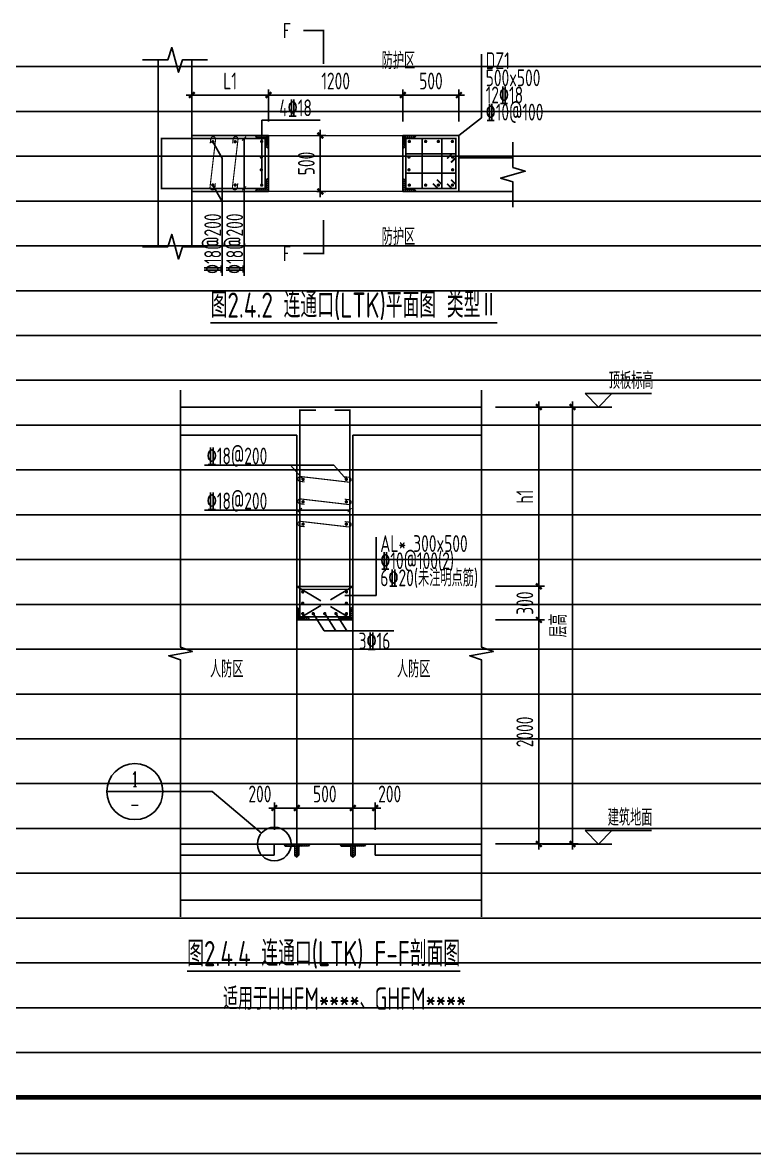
# Model space of a CAD drawing. Extents: x 37906 to 290206, y -18154 to 41246.
# Drawn here: x 57496 to 64026, y 11546 to 21639 of the extents above; entities that cross this region are included whole.
import ezdxf
from ezdxf.enums import TextEntityAlignment as Align

# ---------------------------------------------------------------- set-up
doc = ezdxf.new("R2010")
doc.units = 0
doc.header["$LTSCALE"] = 1000
doc.header["$MEASUREMENT"] = 0
doc.linetypes.add('DASH', pattern=[0.35, 0.25, -0.1])
for name, color, linetype, lineweight in [('0-DOOR', 6, 'Continuous', 18), ('REINL', 1, 'Continuous', 0), ('人防细线', 142, 'Continuous', 18)]:
    doc.layers.add(name, color=color, linetype=linetype, lineweight=lineweight)
for name, color, linetype in [('COLU', 7, 'Continuous'), ('DETL', 7, 'Continuous'), ('DIM', 3, 'Continuous'), ('DIM_SYMB', 3, 'Continuous'), ('ECA_TK', 7, 'Continuous'), ('PUB_DIM', 3, 'Continuous'), ('PUB_TEXT', 7, 'Continuous'), ('REIN', 1, 'Continuous'), ('TEXT', 7, 'Continuous'), ('tk', 7, 'Continuous'), ('WALL', 9, 'Continuous')]:
    doc.layers.add(name, color=color, linetype=linetype)
doc.styles.add('_TCH_LABEL', font='COMPLEX', dxfattribs={"bigfont": 'GBCBIG'})
doc.styles.add('TSSD_Dimension', font='tssdeng.shx', dxfattribs={"width": 0.7, "bigfont": 'hztxt.shx'})
doc.styles.add('TSSD_Label', font='tssdeng2.shx', dxfattribs={"width": 0.7, "bigfont": 'tssdchn.shx'})
doc.styles.add('TSSD_Rein', font='tssdeng2.shx', dxfattribs={"width": 0.7, "bigfont": 'tssdchn.shx'})
doc.dimstyles.new('TSSD_50_50', dxfattribs={"dimtxt": 150, "dimasz": 50, "dimexe": 50, "dimexo": 125, "dimgap": 50, "dimtad": 1, "dimdec": 0, "dimzin": 0, "dimdsep": 46, "dimtxsty": 'TSSD_Dimension', "dimblk": 'ARCHTICK', "dimblk1": 'ARCHTICK', "dimblk2": 'ARCHTICK', "dimcen": 0, "dimdle": 50, "dimclrt": 7, "dimadec": 0, "dimazin": 0, "dimtfac": 1, "dimtdec": 0, "dimtix": 1, "dimtmove": 2, "dimatfit": 3, "dimfxl": 1, "dimtolj": 1, "dimtzin": 0, "dimarcsym": 0})

# ---------------------------------------------------------------- blocks, each defined once
blk = doc.blocks.new('10B_A1')
at = {"layer": 'ECA_TK'}
blk.add_lwpolyline([(0, 0), (841, 0), (841, 594), (0, 594)], close=True, dxfattribs=at)
at = {"layer": 'ECA_TK', "const_width": 0.8}
blk.add_lwpolyline([(831, 10), (831, 584), (18, 584), (18, 10)], close=True, dxfattribs=at)
blk = doc.blocks.new('20190225.14171298')
at = {"layer": 'Defpoints', "color": 8, "lineweight": -3}
for p, q in [((37350, 8800), (0, 8800)), ((37350, 8400), (0, 8400)), ((37350, 8000), (0, 8000)), ((37350, 7600), (0, 7600)), ((37350, 7200), (0, 7200)), ((37350, 6800), (0, 6800)), ((37350, 6400), (0, 6400)), ((37350, 6000), (0, 6000)), ((37350, 5600), (0, 5600)), ((37350, 5200), (0, 5200)), ((37350, 4800), (0, 4800)), ((37350, 4400), (0, 4400)), ((37350, 4000), (0, 4000)), ((37350, 3600), (0, 3600)), ((37350, 3200), (0, 3200)), ((37350, 2800), (0, 2800)), ((37350, 2400), (0, 2400)), ((37350, 2000), (0, 2000)), ((37350, 1600), (0, 1600)), ((37350, 1200), (0, 1200)), ((37350, 800), (0, 800)), ((37350, 400), (0, 400)), ((37350, 400), (0, 400)), ((37350, 0), (0, 0))]:
    blk.add_line(p, q, dxfattribs=at)
blk = doc.blocks.new('MJ-U')
at = {"layer": 'WALL'}
h = blk.add_hatch(dxfattribs=at)
h.set_pattern_fill('ANSI31', color=6, scale=100, style=0)
h.set_pattern_definition([(45, (-873776.461, -21584.63), (-8.83883476, 8.83883476), [])])
h.paths.add_polyline_path([(-117, 0), (0, 0), (0, -118), (-20, -104), (-20, -20), (-100, -20)])
at = {"layer": 'WALL', "color": 6}
blk.add_line((-117, 0), (-100, -20), dxfattribs=at)
at = {"layer": '人防细线', "color": 6}
for p, q in [((-117, 0), (0, 0)), ((-100, -20), (-117, 0)), ((0, 0), (0, -118)), ((-20, -20), (-100, -20)), ((-20, -104), (-20, -20)), ((0, -118), (-20, -104))]:
    blk.add_line(p, q, dxfattribs=at)
blk = doc.blocks.new('_ArchTick')
at = {"color": 0, "linetype": 'ByBlock', "const_width": 0.4}
blk.add_lwpolyline([(-0.5, -0.5), (0.5, 0.5)], dxfattribs=at)
blk = doc.blocks.new('*D118')
at = {"layer": 'Defpoints', "color": 0, "transparency": 16777216}
for p in [(59690, 20993), (59007, 20632), (59690, 20632)]:
    blk.add_point(p, dxfattribs=at)
at = {"layer": 'DIM', "color": 0, "lineweight": -2, "transparency": 16777216}
for p, q in [((59007, 20757), (59007, 21043)), ((59690, 20757), (59690, 21043)), ((58957, 20993), (59740, 20993))]:
    blk.add_line(p, q, dxfattribs=at)
at = {"layer": 'DIM', "color": 0, "lineweight": -2, "transparency": 16777216, "xscale": 50, "yscale": 50, "zscale": 50, "rotation": 180}
blk.add_blockref('_ArchTick', (59007, 20993), dxfattribs=at)
at = {"layer": 'DIM', "color": 0, "lineweight": -2, "transparency": 16777216, "xscale": 50, "yscale": 50, "zscale": 50}
blk.add_blockref('_ArchTick', (59690, 20993), dxfattribs=at)
at = {"layer": 'DIM', "color": 7, "transparency": 16777216, "insert": (59348, 21118), "char_height": 150, "attachment_point": 5, "style": 'TSSD_Dimension'}
blk.add_mtext('\\A1;L1', dxfattribs=at)
blk = doc.blocks.new('*D119')
at = {"layer": 'Defpoints', "color": 0, "transparency": 16777216}
for p in [(60890, 20993), (59690, 20632), (60890, 20632)]:
    blk.add_point(p, dxfattribs=at)
at = {"layer": 'DIM', "color": 0, "lineweight": -2, "transparency": 16777216}
for p, q in [((59690, 20757), (59690, 21043)), ((60890, 20757), (60890, 21043)), ((59640, 20993), (60940, 20993))]:
    blk.add_line(p, q, dxfattribs=at)
at = {"layer": 'DIM', "color": 0, "lineweight": -2, "transparency": 16777216, "xscale": 50, "yscale": 50, "zscale": 50, "rotation": 180}
blk.add_blockref('_ArchTick', (59690, 20993), dxfattribs=at)
at = {"layer": 'DIM', "color": 0, "lineweight": -2, "transparency": 16777216, "xscale": 50, "yscale": 50, "zscale": 50}
blk.add_blockref('_ArchTick', (60890, 20993), dxfattribs=at)
at = {"layer": 'DIM', "color": 7, "transparency": 16777216, "insert": (60290, 21118), "char_height": 150, "attachment_point": 5, "style": 'TSSD_Dimension'}
blk.add_mtext('\\A1;1200', dxfattribs=at)
blk = doc.blocks.new('*D120')
at = {"layer": 'Defpoints', "color": 0, "transparency": 16777216}
for p in [(61390, 20993), (60890, 20632), (61390, 20632)]:
    blk.add_point(p, dxfattribs=at)
at = {"layer": 'DIM', "color": 0, "lineweight": -2, "transparency": 16777216}
for p, q in [((60890, 20757), (60890, 21043)), ((61390, 20757), (61390, 21043)), ((60840, 20993), (61440, 20993))]:
    blk.add_line(p, q, dxfattribs=at)
at = {"layer": 'DIM', "color": 0, "lineweight": -2, "transparency": 16777216, "xscale": 50, "yscale": 50, "zscale": 50, "rotation": 180}
blk.add_blockref('_ArchTick', (60890, 20993), dxfattribs=at)
at = {"layer": 'DIM', "color": 0, "lineweight": -2, "transparency": 16777216, "xscale": 50, "yscale": 50, "zscale": 50}
blk.add_blockref('_ArchTick', (61390, 20993), dxfattribs=at)
at = {"layer": 'DIM', "color": 7, "transparency": 16777216, "insert": (61140, 21118), "char_height": 150, "attachment_point": 5, "style": 'TSSD_Dimension'}
blk.add_mtext('\\A1;500', dxfattribs=at)
blk = doc.blocks.new('*D121')
at = {"layer": 'Defpoints', "color": 0, "transparency": 16777216}
for p in [(59998, 20632), (59998, 20132), (60153, 20132)]:
    blk.add_point(p, dxfattribs=at)
at = {"layer": 'DIM', "color": 0, "lineweight": -2, "transparency": 16777216}
for p, q in [((60123, 20632), (60203, 20632)), ((60153, 20682), (60153, 20082)), ((60123, 20132), (60203, 20132))]:
    blk.add_line(p, q, dxfattribs=at)
at = {"layer": 'DIM', "color": 0, "lineweight": -2, "transparency": 16777216, "xscale": 50, "yscale": 50, "zscale": 50}
for p, rotation in [((60153, 20632), 90), ((60153, 20132), 270)]:
    blk.add_blockref('_ArchTick', p, dxfattribs=dict(at, rotation=rotation))
at = {"layer": 'DIM', "color": 7, "transparency": 16777216, "insert": (60028, 20382), "char_height": 150, "attachment_point": 5, "rotation": 90, "style": 'TSSD_Dimension'}
blk.add_mtext('\\A1;500', dxfattribs=at)
blk = doc.blocks.new('*D128')
at = {"layer": 'Defpoints', "color": 0, "transparency": 16777216}
for p in [(61592, 18208), (62403, 18208), (61592, 14308)]:
    blk.add_point(p, dxfattribs=at)
at = {"layer": 'DIM', "color": 0, "lineweight": -2, "transparency": 16777216}
for p, q in [((61717, 18208), (62453, 18208)), ((62403, 14258), (62403, 18258)), ((61717, 14308), (62453, 14308))]:
    blk.add_line(p, q, dxfattribs=at)
at = {"layer": 'DIM', "color": 0, "lineweight": -2, "transparency": 16777216, "xscale": 50, "yscale": 50, "zscale": 50}
for p, rotation in [((62403, 18208), 90), ((62403, 14308), 270)]:
    blk.add_blockref('_ArchTick', p, dxfattribs=dict(at, rotation=rotation))
at = {"layer": 'DIM', "color": 7, "transparency": 16777216, "insert": (62278, 16258), "char_height": 150, "attachment_point": 5, "rotation": 90, "style": 'TSSD_Dimension'}
blk.add_mtext('\\A1;层高', dxfattribs=at)
blk = doc.blocks.new('*D129')
at = {"layer": 'Defpoints', "color": 0, "transparency": 16777216}
for p in [(61592, 16608), (62103, 16608), (61592, 16308)]:
    blk.add_point(p, dxfattribs=at)
at = {"layer": 'DIM', "color": 0, "lineweight": -2, "transparency": 16777216}
for p, q in [((62103, 16608), (62103, 16658)), ((61717, 16608), (62153, 16608)), ((62103, 16308), (62103, 16608)), ((61717, 16308), (62153, 16308)), ((62103, 16308), (62103, 16258))]:
    blk.add_line(p, q, dxfattribs=at)
at = {"layer": 'DIM', "color": 0, "lineweight": -2, "transparency": 16777216, "xscale": 50, "yscale": 50, "zscale": 50}
for p, rotation in [((62103, 16608), 270), ((62103, 16308), 90)]:
    blk.add_blockref('_ArchTick', p, dxfattribs=dict(at, rotation=rotation))
at = {"layer": 'DIM', "color": 7, "transparency": 16777216, "insert": (61978, 16458), "char_height": 150, "attachment_point": 5, "rotation": 90, "style": 'TSSD_Dimension'}
blk.add_mtext('\\A1;300', dxfattribs=at)
blk = doc.blocks.new('*D130')
at = {"layer": 'Defpoints', "color": 0, "transparency": 16777216}
for p in [(61592, 16308), (62103, 16308), (61592, 14308)]:
    blk.add_point(p, dxfattribs=at)
at = {"layer": 'DIM', "color": 0, "lineweight": -2, "transparency": 16777216}
for p, q in [((62103, 14258), (62103, 16358)), ((61717, 16308), (62153, 16308)), ((61717, 14308), (62153, 14308))]:
    blk.add_line(p, q, dxfattribs=at)
at = {"layer": 'DIM', "color": 0, "lineweight": -2, "transparency": 16777216, "xscale": 50, "yscale": 50, "zscale": 50}
for p, rotation in [((62103, 16308), 90), ((62103, 14308), 270)]:
    blk.add_blockref('_ArchTick', p, dxfattribs=dict(at, rotation=rotation))
at = {"layer": 'DIM', "color": 7, "transparency": 16777216, "insert": (61978, 15308), "char_height": 150, "attachment_point": 5, "rotation": 90, "style": 'TSSD_Dimension'}
blk.add_mtext('\\A1;2000', dxfattribs=at)
blk = doc.blocks.new('*D131')
at = {"layer": 'Defpoints', "color": 0, "transparency": 16777216}
for p in [(60443, 14629), (59943, 14308), (60443, 14308)]:
    blk.add_point(p, dxfattribs=at)
at = {"layer": 'DIM', "color": 0, "lineweight": -2, "transparency": 16777216}
for p, q in [((59943, 14433), (59943, 14679)), ((60443, 14433), (60443, 14679)), ((59893, 14629), (60493, 14629))]:
    blk.add_line(p, q, dxfattribs=at)
at = {"layer": 'DIM', "color": 0, "lineweight": -2, "transparency": 16777216, "xscale": 50, "yscale": 50, "zscale": 50, "rotation": 180}
blk.add_blockref('_ArchTick', (59943, 14629), dxfattribs=at)
at = {"layer": 'DIM', "color": 0, "lineweight": -2, "transparency": 16777216, "xscale": 50, "yscale": 50, "zscale": 50}
blk.add_blockref('_ArchTick', (60443, 14629), dxfattribs=at)
at = {"layer": 'DIM', "color": 7, "transparency": 16777216, "insert": (60193, 14754), "char_height": 150, "attachment_point": 5, "style": 'TSSD_Dimension'}
blk.add_mtext('\\A1;500', dxfattribs=at)
blk = doc.blocks.new('*D132')
at = {"layer": 'Defpoints', "color": 0, "transparency": 16777216}
for p in [(61592, 18208), (62103, 18208), (61592, 16608)]:
    blk.add_point(p, dxfattribs=at)
at = {"layer": 'DIM', "color": 0, "lineweight": -2, "transparency": 16777216}
for p, q in [((61717, 18208), (62153, 18208)), ((62103, 16558), (62103, 18258)), ((61717, 16608), (62153, 16608))]:
    blk.add_line(p, q, dxfattribs=at)
at = {"layer": 'DIM', "color": 0, "lineweight": -2, "transparency": 16777216, "xscale": 50, "yscale": 50, "zscale": 50}
for p, rotation in [((62103, 18208), 90), ((62103, 16608), 270)]:
    blk.add_blockref('_ArchTick', p, dxfattribs=dict(at, rotation=rotation))
at = {"layer": 'DIM', "color": 7, "transparency": 16777216, "insert": (61978, 17408), "char_height": 150, "attachment_point": 5, "rotation": 90, "style": 'TSSD_Dimension'}
blk.add_mtext('\\A1;h1', dxfattribs=at)
blk = doc.blocks.new('*D133')
at = {"layer": 'Defpoints', "color": 0, "transparency": 16777216}
for p in [(59943, 14629), (59743, 14308), (59943, 14308)]:
    blk.add_point(p, dxfattribs=at)
at = {"layer": 'DIM', "color": 0, "lineweight": -2, "transparency": 16777216}
for p, q in [((59743, 14433), (59743, 14679)), ((59943, 14433), (59943, 14679)), ((59693, 14629), (59993, 14629))]:
    blk.add_line(p, q, dxfattribs=at)
at = {"layer": 'DIM', "color": 0, "lineweight": -2, "transparency": 16777216, "xscale": 50, "yscale": 50, "zscale": 50, "rotation": 180}
blk.add_blockref('_ArchTick', (59743, 14629), dxfattribs=at)
at = {"layer": 'DIM', "color": 0, "lineweight": -2, "transparency": 16777216, "xscale": 50, "yscale": 50, "zscale": 50}
blk.add_blockref('_ArchTick', (59943, 14629), dxfattribs=at)
at = {"layer": 'DIM', "color": 7, "transparency": 16777216, "insert": (59614, 14754), "char_height": 150, "attachment_point": 5, "style": 'TSSD_Dimension'}
blk.add_mtext('\\A1;200', dxfattribs=at)
blk = doc.blocks.new('*D134')
at = {"layer": 'Defpoints', "color": 0, "transparency": 16777216}
for p in [(60643, 14629), (60443, 14308), (60643, 14308)]:
    blk.add_point(p, dxfattribs=at)
at = {"layer": 'DIM', "color": 0, "lineweight": -2, "transparency": 16777216}
for p, q in [((60443, 14433), (60443, 14679)), ((60643, 14433), (60643, 14679)), ((60393, 14629), (60693, 14629))]:
    blk.add_line(p, q, dxfattribs=at)
at = {"layer": 'DIM', "color": 0, "lineweight": -2, "transparency": 16777216, "xscale": 50, "yscale": 50, "zscale": 50, "rotation": 180}
blk.add_blockref('_ArchTick', (60443, 14629), dxfattribs=at)
at = {"layer": 'DIM', "color": 0, "lineweight": -2, "transparency": 16777216, "xscale": 50, "yscale": 50, "zscale": 50}
blk.add_blockref('_ArchTick', (60643, 14629), dxfattribs=at)
at = {"layer": 'DIM', "color": 7, "transparency": 16777216, "insert": (60772, 14754), "char_height": 150, "attachment_point": 5, "style": 'TSSD_Dimension'}
blk.add_mtext('\\A1;200', dxfattribs=at)

msp = doc.modelspace()

# ---------------------------------------------------------------- linework, layer by layer
at = {"color": 0, "linetype": 'ByBlock', "const_width": 10}
for points in [[(59491.2, 20622.5), (59455.3, 20586.7)], [(59491.2, 20177.5), (59455.3, 20141.7)], [(59988, 17305.7), (59952.2, 17269.9)], [(60433, 17305.7), (60397.2, 17269.9)]]:
    msp.add_lwpolyline(points, dxfattribs=at)
at = {"layer": '0-DOOR'}
msp.add_lwpolyline([(60889.7, 20632.1), (60889.7, 20132.1), (59689.7, 20132.1), (59689.7, 20632.1)], close=True, dxfattribs=at)
at = {"layer": 'COLU', "linetype": 'DASH'}
for p, q in [((59942.6, 16607.5), (60442.6, 16307.5)), ((59942.6, 16307.5), (60442.6, 16607.5))]:
    msp.add_line(p, q, dxfattribs=at)
at = {"layer": 'COLU'}
msp.add_lwpolyline([(59942.6, 16307.5), (60442.6, 16307.5), (60442.6, 16607.5), (59942.6, 16607.5)], close=True, dxfattribs=at)
at = {"layer": 'DETL'}
for p, q in [((58707, 21306), (58707, 19638)), ((59007, 21306), (59007, 19638)), ((60889.7, 20132.1), (60889.7, 20632.1)), ((61872.4, 20432.1), (61389.7, 20432.1)), ((61872.4, 20132.1), (61389.7, 20132.1)), ((58906, 18207.5), (61592.1, 18207.5)), ((58906, 17957.5), (59942.6, 17957.5)), ((59942.6, 14307.5), (59942.6, 17957.5)), ((60442.6, 17957.5), (61592.1, 17957.5)), ((60442.6, 17957.5), (60442.6, 14307.5)), ((59942.6, 16307.5), (60442.6, 16307.5)), ((58906, 14307.5), (59942.6, 14307.5)), ((59742.6, 14207.5), (59742.6, 14307.5)), ((59942.6, 14307.5), (60442.6, 14307.5)), ((60442.6, 14307.5), (61592.1, 14307.5)), ((60642.6, 14307.5), (60642.6, 14207.5)), ((59742.6, 14207.5), (58906, 14207.5)), ((61592.1, 14207.5), (60642.6, 14207.5)), ((61592.1, 13807.5), (58906, 13807.5))]:
    msp.add_line(p, q, dxfattribs=at)
msp.add_lwpolyline([(59007, 20132.1), (59689.7, 20132.1), (59689.7, 20632.1), (59007, 20632.1)], dxfattribs=at)
msp.add_lwpolyline([(60889.7, 20632.1), (61389.7, 20632.1), (61389.7, 20132.1), (60889.7, 20132.1)], close=True, dxfattribs=at)
at = {"layer": 'DIM_SYMB'}
for points in [[(58567, 21306), (58792, 21306), (58827, 21416), (58887, 21196), (58922, 21306), (59147, 21306)], [(61872.4, 20572.1), (61872.4, 20347.1), (61982.4, 20312.1), (61762.4, 20252.1), (61872.4, 20217.1), (61872.4, 19992.1)], [(58567, 19638), (58792, 19638), (58827, 19748), (58887, 19528), (58922, 19638), (59147, 19638)], [(58906, 18357.5), (58906, 16063.8), (59011, 16025.6), (58801, 15988.5), (58906, 15951.3), (58906, 13657.5)], [(61592.1, 18357.5), (61592.1, 16063.8), (61697.1, 16025.6), (61487.1, 15988.5), (61592.1, 15951.3), (61592.1, 13657.5)]]:
    msp.add_lwpolyline(points, dxfattribs=at)
at = {"layer": 'PUB_DIM'}
for p, q in [((62635.3, 18207.5), (62515.3, 18327.5)), ((62515.3, 18327.5), (63107.8, 18327.5)), ((62635.3, 18207.5), (62755.3, 18327.5)), ((62137.1, 18207.5), (62755.3, 18207.5)), ((62635.3, 14307.5), (62515.3, 14427.5)), ((62515.3, 14427.5), (63107.8, 14427.5)), ((62635.3, 14307.5), (62755.3, 14427.5)), ((62137.1, 14307.5), (62755.3, 14307.5))]:
    msp.add_line(p, q, dxfattribs=at)
at = {"layer": 'PUB_TEXT', "const_width": 15}
for points in [[(60002.4, 21568.4), (60182.4, 21568.4), (60182.4, 21268.4)], [(60182.4, 19878), (60182.4, 19578), (60002.4, 19578)]]:
    msp.add_lwpolyline(points, dxfattribs=at)
at = {"layer": 'REIN', "linetype": 'DASH', "ltscale": 0.3, "const_width": 10}
for points in [[(59170.7, 20562.5), (59175.3, 20602.2, -0.9976711), (59218.4, 20597.4), (59168.8, 20170.4, 1.0023344), (59211.8, 20165.6), (59216.4, 20205.3)], [(60012.2, 17339.8), (59972.4, 17344.4, -0.9976711), (59977.3, 17387.5), (60404.2, 17337.9, 1.0023344), (60409.1, 17380.9), (60369.4, 17385.5)]]:
    msp.add_lwpolyline(points, format="xyb", dxfattribs=at)
at = {"layer": 'REIN', "ltscale": 0.5, "const_width": 15}
for points in [[(59200.9, 20575.6, -1), (59185.9, 20575.6, -1)], [(59400.9, 20575.6, -1), (59385.9, 20575.6, -1)], [(59623, 20578.2, -1), (59638, 20578.2, -1)], [(60939.7, 20578.2, -1), (60954.7, 20578.2, -1)], [(61085.3, 20578.2, -1), (61100.3, 20578.2, -1)], [(61213.9, 20578.2, 1), (61198.9, 20578.2, 1)], [(61339.7, 20578.2, 1), (61324.7, 20578.2, 1)], [(59626.8, 20446.4, 1), (59626.8, 20431.4, 1)], [(60943.5, 20446.4, 1), (60943.5, 20431.4, 1)], [(61333.2, 20446.4, 1), (61333.2, 20431.4, 1)], [(59626.8, 20317.8, -1), (59626.8, 20332.8, -1)], [(60943.5, 20317.8, -1), (60943.5, 20332.8, -1)], [(61333.2, 20317.8, -1), (61333.2, 20332.8, -1)], [(59200.9, 20189.4, -1), (59185.9, 20189.4, -1)], [(59400.9, 20189.4, -1), (59385.9, 20189.4, -1)], [(59623, 20188.5, -1), (59638, 20188.5, -1)], [(60939.7, 20188.5, -1), (60954.7, 20188.5, -1)], [(61085.3, 20188.5, -1), (61100.3, 20188.5, -1)], [(61213.9, 20188.5, 1), (61198.9, 20188.5, 1)], [(61339.7, 20188.5, 1), (61324.7, 20188.5, 1)], [(59999, 17570, 1), (59999, 17555, 1)], [(60385.3, 17570, 1), (60385.3, 17555, 1)], [(59999, 17370, 1), (59999, 17355, 1)], [(60385.3, 17370, 1), (60385.3, 17355, 1)], [(59999, 17170, 1), (59999, 17155, 1)], [(60385.3, 17170, 1), (60385.3, 17155, 1)], [(59996.4, 16550.5, -1), (59996.4, 16565.5, -1)], [(60386.1, 16550.5, -1), (60386.1, 16565.5, -1)], [(59996.4, 16449.6, -1), (59996.4, 16464.6, -1)], [(60386.1, 16449.6, -1), (60386.1, 16464.6, -1)], [(59996.4, 16356.4, -1), (59996.4, 16371.4, -1)], [(60090, 16356.4, -1), (60090, 16371.4, -1)], [(60192.6, 16356.4, -1), (60192.6, 16371.4, -1)], [(60292.6, 16356.4, -1), (60292.6, 16371.4, -1)], [(60386.1, 16356.4, -1), (60386.1, 16371.4, -1)]]:
    msp.add_lwpolyline(points, format="xyb", close=True, dxfattribs=at)
at = {"layer": 'REIN', "const_width": 15}
for points in [[(61362.2, 20604.6), (61362.2, 20159.6), (60917.2, 20159.6), (60917.2, 20604.6)], [(61236.4, 20604.6), (61236.4, 20159.6), (61062.8, 20159.6), (61062.8, 20604.6)], [(60917.2, 20468.9), (61362.2, 20468.9), (61362.2, 20295.3), (60917.2, 20295.3)]]:
    msp.add_lwpolyline(points, close=True, dxfattribs=at)
for points in [[(61284.4, 20426.5), (61326.8, 20468.9)], [(61362.2, 20433.5), (61319.7, 20391.1)], [(61201.1, 20159.6), (61158.6, 20202)], [(61194, 20237.4), (61236.4, 20194.9)], [(61326.8, 20159.6), (61284.4, 20202)], [(61319.7, 20237.4), (61362.2, 20194.9)], [(60281.9, 18179.9), (60415.1, 18179.9), (60415.1, 16335), (59970.1, 16335), (59970.1, 18179.9), (60114, 18179.9)]]:
    msp.add_lwpolyline(points, dxfattribs=at)
at = {"layer": 'REIN', "ltscale": 0.5, "const_width": 10}
msp.add_lwpolyline([(59969.6, 16334.5), (60415.6, 16334.5), (60415.6, 16580.5), (59969.6, 16580.5)], close=True, dxfattribs=at)
at = {"layer": 'REINL', "const_width": 15}
msp.add_lwpolyline([(58734.5, 20159.6), (59662.2, 20159.6), (59662.2, 20604.6), (58734.5, 20604.6), (58734.5, 20159.6)], dxfattribs=at)
at = {"layer": 'REINL', "const_width": 10}
for points in [[(59370.7, 20562.5), (59375.3, 20602.2, -0.9976711), (59418.4, 20597.4), (59368.8, 20170.4, 1.0023344), (59411.8, 20165.6), (59416.4, 20205.3)], [(60012.2, 17539.8), (59972.4, 17544.4, -0.9976711), (59977.3, 17587.5), (60404.2, 17537.9, 1.0023344), (60409.1, 17580.9), (60369.4, 17585.5)], [(60012.2, 17139.8), (59972.4, 17144.4, -0.9976711), (59977.3, 17187.5), (60404.2, 17137.9, 1.0023344), (60409.1, 17180.9), (60369.4, 17185.5)]]:
    msp.add_lwpolyline(points, format="xyb", dxfattribs=at)
at = {"layer": 'TEXT', "ltscale": 100}
for p, q in [((61591.2, 21357.1), (61591.2, 20790)), ((61591.2, 20790), (61389.7, 20632.1)), ((59120.7, 17689.1), (60274.2, 17689.1)), ((59120.7, 17287.8), (60415.1, 17287.8)), ((60090, 16363.9), (60187.8, 16209)), ((60192.6, 16363.9), (60290.4, 16209)), ((60292.6, 16363.9), (60390.4, 16209)), ((60810, 16209), (60187.8, 16209))]:
    msp.add_line(p, q, dxfattribs=at)
at = {"layer": 'TEXT'}
for p, q in [((60152.8, 20769.6), (59630.5, 20769.6)), ((59630.5, 20769.6), (59630.5, 20188.5)), ((59473.3, 20604.6), (59473.3, 19380)), ((59193.4, 20574.9), (59277.1, 20430.1)), ((59277.1, 20430.1), (59277.1, 19380)), ((59193.4, 20188.7), (59277.1, 20043.8)), ((59999, 17562.5), (59887.9, 17689.1)), ((60385.3, 17562.5), (60274.2, 17689.1)), ((60650.6, 17047), (60650.6, 16526.8)), ((60650.6, 16526.8), (60372.7, 16526.8)), ((58748.1, 14775.3), (58248.1, 14775.3)), ((59187.6, 14775.3), (58748.1, 14775.3)), ((59627.4, 14404.6), (59187.6, 14775.3))]:
    msp.add_line(p, q, dxfattribs=at)
for centre, radius in [((58498.1, 14775.3), 250), ((59742.6, 14307.5), 150.6)]:
    msp.add_circle(centre, radius, dxfattribs=at)

# ---------------------------------------------------------------- block references
msp.add_blockref('MJ-U', (59689.7, 20632.1))
at = {"xscale": -1}
msp.add_blockref('MJ-U', (60889.7, 20632.1), dxfattribs=at)
for p, rotation in [((59689.7, 20132.1), 180), ((59942.6, 16307.5), 90), ((59942.6, 14307.5), 270), ((60442.6, 14307.5), 270)]:
    msp.add_blockref('MJ-U', p, dxfattribs=dict(at, rotation=rotation))
for p, rotation in [((60889.7, 20132.1), 180), ((60442.6, 16307.5), 270), ((59942.6, 14307.5), 90), ((60442.6, 14307.5), 90.00000000000001)]:
    msp.add_blockref('MJ-U', p, dxfattribs=dict(rotation=rotation))
at = {"layer": 'DIM_SYMB'}
msp.add_blockref('20190225.14171298', (38806.2, 12446.3), dxfattribs=at)
at = {"layer": 'tk', "xscale": 50, "yscale": 50, "zscale": 50}
msp.add_blockref('10B_A1', (37906.2, 11546.3), dxfattribs=at)

# ---------------------------------------------------------------- texts
at = {"layer": 'DETL', "lineweight": 13, "style": 'TSSD_Rein', "width": 0.7}
msp.add_text('适用于HHFM****、GHFM****', height=200, dxfattribs=at).set_placement((59285.1, 12827.6))
at = {"layer": 'PUB_TEXT'}
for s, height, style, width, p in [('F', 127.5, '_TCH_LABEL', 0.705882, (59818.1, 21504.6)), ('F', 127.5, '_TCH_LABEL', 0.705882, (59818.1, 19514.3)), ('顶板标高', 150, 'TSSD_Rein', 0.7, (62727.7, 18369.5)), ('建筑地面', 150, 'TSSD_Rein', 0.7, (62717.7, 14469.5))]:
    msp.add_text(s, height=height, dxfattribs=dict(at, style=style, width=width)).set_placement(p)
at = {"layer": 'PUB_TEXT', "style": '_TCH_LABEL'}
msp.add_text('1', height=133.8, dxfattribs=at).set_placement((58469.4, 14821.1), (58526.7, 14821.1), align=Align.FIT)
at = {"layer": 'PUB_TEXT', "style": '_TCH_LABEL', "width": 0.777778}
msp.add_text('-', height=130.5, dxfattribs=at).set_placement((58454.6, 14598.5), (58541.6, 14598.5), align=Align.FIT)
at = {"layer": 'TEXT', "ltscale": 100, "style": 'TSSD_Rein', "width": 0.7}
for s, p in [('防护区', (60700.4, 21224.4)), ('DZ1', (61628.7, 21224.4)), ('500x500', (61628.7, 21071.4)), ('12\x8418', (61628.7, 20918.4)), ('4\x8418', (59786.5, 20803.5)), ('\x8410@100', (61628.7, 20765.4)), ('防护区', (60700.4, 19653.1)), ('\x8418@200', (59139.7, 17696.1)), ('\x8418@200', (59139.7, 17294.8)), ('AL* 300x500', (60688.1, 16914.3)), ('\x8410@100(2)', (60688.1, 16761.3)), ('6\x8420(未注明点筋)', (60688.1, 16608.3)), ('3\x8416', (60494.7, 16044.8))]:
    msp.add_text(s, height=150, dxfattribs=at).set_placement(p)
for p in [(59267.7, 19395.5), (59463.9, 19395.5)]:
    msp.add_text('\x8418@200', height=150, rotation=90, dxfattribs=at).set_placement(p)
at = {"layer": 'TEXT', "style": 'TSSD_Label', "width": 0.7}
for s, p in [('%%u图2.4.2 连通口(LTK)平面图 类型Ⅱ', (59173.9, 18937.8)), ('%%u图2.4.4 连通口(LTK) F-F剖面图', (58964.9, 13149.8))]:
    msp.add_text(s, height=225, dxfattribs=at).set_placement(p, align=Align.BOTTOM_LEFT)
at = {"layer": 'TEXT', "style": 'TSSD_Rein', "width": 0.7}
for p in [(59168.4, 15794), (60836.9, 15794)]:
    msp.add_text('人防区', height=150, dxfattribs=at).set_placement(p)

# ---------------------------------------------------------------- dimensions: what is measured, and where the dimension line sits
at = {"layer": 'DIM'}
dim = msp.add_linear_dim(base=(59689.7, 20992.5), p1=(59007, 20632.1), p2=(59689.7, 20632.1), text='L1', dimstyle='TSSD_50_50', dxfattribs=at)
dim.commit()
dim.dimension.update_dxf_attribs({"geometry": '*D118', "text_midpoint": (59348.3, 21117.5)})
for base, p1, p2, picture, middle in [((60889.7, 20992.5), (59689.7, 20632.1), (60889.7, 20632.1), '*D119', (60289.7, 21117.5)), ((61389.7, 20992.5), (60889.7, 20632.1), (61389.7, 20632.1), '*D120', (61139.7, 21117.5)), ((60442.6, 14628.6), (59942.6, 14307.5), (60442.6, 14307.5), '*D131', (60192.6, 14753.6))]:
    dim = msp.add_linear_dim(base=base, p1=p1, p2=p2, dimstyle='TSSD_50_50', dxfattribs=at)
    dim.commit()
    dim.dimension.update_dxf_attribs({"geometry": picture, "text_midpoint": middle})
for base, p1, p2, picture, middle in [((60153, 20132.1), (59997.6, 20632.1), (59997.6, 20132.1), '*D121', (60028, 20382.1)), ((62102.7, 16607.5), (61592.1, 16307.5), (61592.1, 16607.5), '*D129', (61977.7, 16457.5)), ((62102.7, 16307.5), (61592.1, 14307.5), (61592.1, 16307.5), '*D130', (61977.7, 15307.5))]:
    dim = msp.add_linear_dim(base=base, p1=p1, p2=p2, angle=90, dimstyle='TSSD_50_50', dxfattribs=at)
    dim.commit()
    dim.dimension.update_dxf_attribs({"geometry": picture, "text_midpoint": middle})
for base, p1, text, picture, middle in [((62402.7, 18207.5), (61592.1, 14307.5), '层高', '*D128', (62277.7, 16257.5)), ((62102.7, 18207.5), (61592.1, 16607.5), 'h1', '*D132', (61977.7, 17407.5))]:
    dim = msp.add_linear_dim(base=base, p1=p1, p2=(61592.1, 18207.5), angle=90, text=text, dimstyle='TSSD_50_50', dxfattribs=at)
    dim.commit()
    dim.dimension.update_dxf_attribs({"geometry": picture, "text_midpoint": middle})
for base, p1, p2, picture, middle in [((59942.6, 14628.6), (59742.6, 14307.5), (59942.6, 14307.5), '*D133', (59613.6, 14753.6)), ((60642.6, 14628.6), (60442.6, 14307.5), (60642.6, 14307.5), '*D134', (60771.6, 14753.6))]:
    dim = msp.add_linear_dim(base=base, p1=p1, p2=p2, dimstyle='TSSD_50_50', dxfattribs=at)
    dim.commit()
    dim.dimension.update_dxf_attribs({"geometry": picture, "text_midpoint": middle, "dimtype": 160})

doc.saveas('drawing.dxf')
